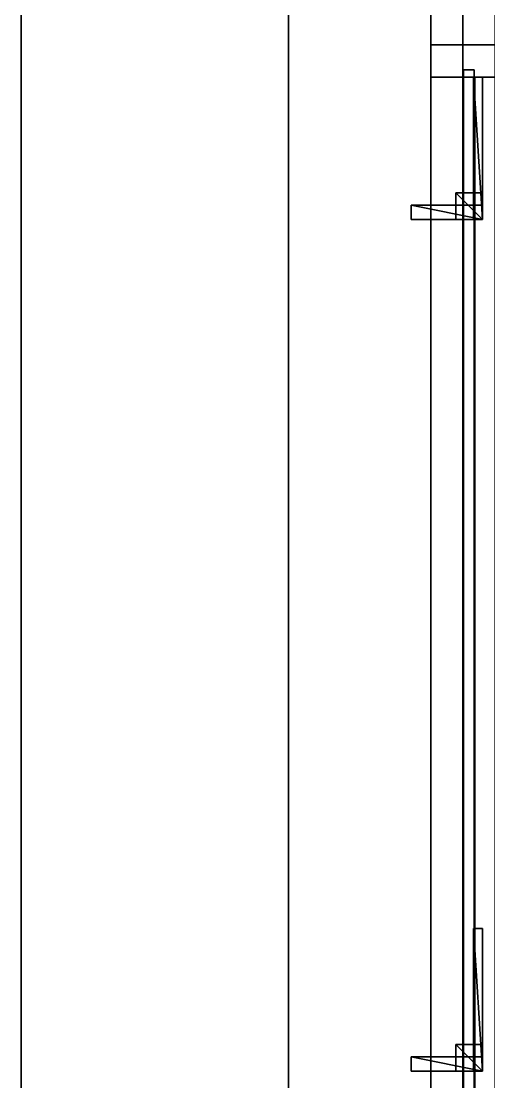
# Model space of a CAD drawing. Extents: x 0 to 3022, y -4615 to 0.
# Drawn here: x 0 to 262, y -2475 to -1880 of the extents above; entities that cross this region are included whole.
import ezdxf

# ---------------------------------------------------------------- set-up
doc = ezdxf.new("R2010")
doc.units = 0
for name, color, linetype in [('LAYER0', 7, 'CONTINUOUS'), ('LAYER1', 7, 'CONTINUOUS'), ('LAYER16', 2, 'CONTINUOUS'), ('LAYER17', 7, 'CONTINUOUS'), ('LAYER18', 253, 'CONTINUOUS'), ('LAYER19', 253, 'CONTINUOUS'), ('LAYER2', 7, 'CONTINUOUS'), ('LAYER20', 253, 'CONTINUOUS'), ('LAYER21', 253, 'CONTINUOUS'), ('LAYER22', 253, 'CONTINUOUS'), ('LAYER23', 253, 'CONTINUOUS'), ('LAYER24', 2, 'CONTINUOUS'), ('LAYER25', 7, 'CONTINUOUS'), ('LAYER26', 253, 'CONTINUOUS'), ('LAYER27', 253, 'CONTINUOUS'), ('LAYER28', 253, 'CONTINUOUS'), ('LAYER29', 253, 'CONTINUOUS'), ('LAYER3', 7, 'CONTINUOUS'), ('LAYER30', 253, 'CONTINUOUS'), ('LAYER31', 253, 'CONTINUOUS'), ('LAYER32', 7, 'CONTINUOUS'), ('LAYER4', 7, 'CONTINUOUS'), ('LAYER47', 253, 'CONTINUOUS'), ('LAYER5', 7, 'CONTINUOUS'), ('LAYER52', 7, 'CONTINUOUS'), ('LAYER660', 7, 'CONTINUOUS'), ('LAYER661', 7, 'CONTINUOUS'), ('LAYER662', 7, 'CONTINUOUS'), ('LAYER663', 7, 'CONTINUOUS'), ('LAYER7', 7, 'CONTINUOUS'), ('LAYER792', 253, 'CONTINUOUS')]:
    doc.layers.add(name, color=color, linetype=linetype)

msp = doc.modelspace()

# ---------------------------------------------------------------- linework, layer by layer
at = {"layer": 'LAYER0', "invisible_edges": 1}
for points in [[(2992, 0), (0, -4167.22), (0, 0), (2992, 0)], [(0, 0, 5), (0, -4167.22), (0, -4167.22, 5), (0, 0, 5)], [(0, -4167.22), (0, 0, 5), (0, 0), (0, -4167.22)], [(2992, -4162.78, 5), (0, 0, 5), (0, -4167.22, 5), (2992, -4162.78, 5)], [(0, 0, 5), (2992, -4162.78, 5), (2992, 0, 5), (0, 0, 5)], [(0, -4167.22), (2992, 0), (2992, -4162.78), (0, -4167.22)]]:
    msp.add_3dface(points, dxfattribs=at)
at = {"layer": 'LAYER1'}
for points, invisible_edges in [([(150, -150, 5), (0, -4167.22, 5), (0, 0, 5), (150, -150, 5)], 5), ([(0, 0, 2611), (0, -4167.22, 5), (0, -4167.22, 2611), (0, 0, 2611)], 1), ([(0, -4167.22, 5), (0, 0, 2611), (0, 0, 5), (0, -4167.22, 5)], 1), ([(0, -4167.22, 5), (150, -150, 5), (150, -4017, 5), (0, -4167.22, 5)], 5), ([(150, -150, 5), (150, -4017, 2611), (150, -4017, 5), (150, -150, 5)], 1), ([(150, -4017, 2611), (150, -150, 5), (150, -150, 2611), (150, -4017, 2611)], 1)]:
    msp.add_3dface(points, dxfattribs=dict(at, invisible_edges=invisible_edges))
at = {"layer": 'LAYER16'}
for points in [[(259, -2389.406, 2490), (254, -2389.406, 2490), (259, -2389.406, 2513), (259, -2389.406, 2490)], [(259, -2389.406, 2513), (254, -2389.406, 2490), (254, -2389.406, 2513), (259, -2389.406, 2513)], [(259, -2389.406, 2513), (254, -2389.406, 2513), (259, -2469.406, 2513), (259, -2389.406, 2513)], [(259, -2469.406, 2513), (254, -2389.406, 2513), (254, -2469.406, 2513), (259, -2469.406, 2513)], [(259, -2389.406, 2490), (259, -2469.406, 2490), (254, -2389.406, 2490), (259, -2389.406, 2490)], [(254, -2389.406, 2490), (259, -2469.406, 2490), (254, -2469.406, 2490), (254, -2389.406, 2490)], [(254, -2389.406, 2490), (254, -2469.406, 2490), (254, -2389.406, 2513), (254, -2389.406, 2490)], [(254, -2389.406, 2513), (254, -2469.406, 2490), (254, -2469.406, 2513), (254, -2389.406, 2513)], [(259, -2389.406, 2513), (259, -2469.406, 2513), (259, -2389.406, 2490), (259, -2389.406, 2513)], [(259, -2389.406, 2490), (259, -2469.406, 2513), (259, -2469.406, 2490), (259, -2389.406, 2490)], [(259, -2469.406, 2513), (254, -2469.406, 2513), (259, -2469.406, 2490), (259, -2469.406, 2513)], [(259, -2469.406, 2490), (254, -2469.406, 2513), (254, -2469.406, 2490), (259, -2469.406, 2490)]]:
    msp.add_3dface(points, dxfattribs=at)
at = {"layer": 'LAYER17', "invisible_edges": 1}
for points in [[(254, -2469.406, 2513), (259, -2389.406, 2513), (254, -2389.406, 2513), (254, -2469.406, 2513)], [(259, -2389.406, 2513), (254, -2469.406, 2513), (259, -2469.406, 2513), (259, -2389.406, 2513)], [(254, -2389.406, 2490), (259, -2389.406, 2513), (259, -2389.406, 2490), (254, -2389.406, 2490)], [(259, -2389.406, 2513), (254, -2389.406, 2490), (254, -2389.406, 2513), (259, -2389.406, 2513)], [(259, -2469.406, 2490), (254, -2389.406, 2490), (259, -2389.406, 2490), (259, -2469.406, 2490)], [(254, -2389.406, 2490), (259, -2469.406, 2490), (254, -2469.406, 2490), (254, -2389.406, 2490)], [(254, -2389.406, 2490), (254, -2469.406, 2513), (254, -2389.406, 2513), (254, -2389.406, 2490)], [(254, -2469.406, 2513), (254, -2389.406, 2490), (254, -2469.406, 2490), (254, -2469.406, 2513)], [(259, -2469.406, 2490), (259, -2389.406, 2513), (259, -2469.406, 2513), (259, -2469.406, 2490)], [(259, -2389.406, 2513), (259, -2469.406, 2490), (259, -2389.406, 2490), (259, -2389.406, 2513)], [(254, -2469.406, 2513), (259, -2469.406, 2490), (259, -2469.406, 2513), (254, -2469.406, 2513)], [(259, -2469.406, 2490), (254, -2469.406, 2513), (254, -2469.406, 2490), (259, -2469.406, 2490)]]:
    msp.add_3dface(points, dxfattribs=at)
at = {"layer": 'LAYER18'}
for points in [[(259, -2454.406, 2498), (244, -2454.406, 2498), (259, -2454.406, 2513), (259, -2454.406, 2498)], [(259, -2454.406, 2513), (244, -2454.406, 2498), (244, -2454.406, 2513), (259, -2454.406, 2513)], [(259, -2454.406, 2513), (244, -2454.406, 2513), (259, -2469.406, 2513), (259, -2454.406, 2513)], [(259, -2469.406, 2513), (244, -2454.406, 2513), (244, -2469.406, 2513), (259, -2469.406, 2513)], [(259, -2454.406, 2498), (259, -2469.406, 2498), (244, -2454.406, 2498), (259, -2454.406, 2498)], [(244, -2454.406, 2498), (259, -2469.406, 2498), (244, -2469.406, 2498), (244, -2454.406, 2498)], [(244, -2454.406, 2498), (244, -2469.406, 2498), (244, -2454.406, 2513), (244, -2454.406, 2498)], [(244, -2454.406, 2513), (244, -2469.406, 2498), (244, -2469.406, 2513), (244, -2454.406, 2513)], [(259, -2454.406, 2513), (259, -2469.406, 2513), (259, -2454.406, 2498), (259, -2454.406, 2513)], [(259, -2454.406, 2498), (259, -2469.406, 2513), (259, -2469.406, 2498), (259, -2454.406, 2498)], [(259, -2469.406, 2513), (244, -2469.406, 2513), (259, -2469.406, 2498), (259, -2469.406, 2513)], [(259, -2469.406, 2498), (244, -2469.406, 2513), (244, -2469.406, 2498), (259, -2469.406, 2498)]]:
    msp.add_3dface(points, dxfattribs=at)
at = {"layer": 'LAYER19'}
for points in [[(259, -2454.406, 2498), (244, -2454.406, 2498), (259, -2454.406, 2513), (259, -2454.406, 2498)], [(259, -2454.406, 2513), (244, -2454.406, 2498), (244, -2454.406, 2513), (259, -2454.406, 2513)], [(259, -2454.406, 2513), (244, -2454.406, 2513), (259, -2469.406, 2513), (259, -2454.406, 2513)], [(259, -2469.406, 2513), (244, -2454.406, 2513), (244, -2469.406, 2513), (259, -2469.406, 2513)], [(259, -2454.406, 2498), (259, -2469.406, 2498), (244, -2454.406, 2498), (259, -2454.406, 2498)], [(244, -2454.406, 2498), (259, -2469.406, 2498), (244, -2469.406, 2498), (244, -2454.406, 2498)], [(244, -2454.406, 2498), (244, -2469.406, 2498), (244, -2454.406, 2513), (244, -2454.406, 2498)], [(244, -2454.406, 2513), (244, -2469.406, 2498), (244, -2469.406, 2513), (244, -2454.406, 2513)], [(259, -2454.406, 2513), (259, -2469.406, 2513), (259, -2454.406, 2498), (259, -2454.406, 2513)], [(259, -2454.406, 2498), (259, -2469.406, 2513), (259, -2469.406, 2498), (259, -2454.406, 2498)], [(259, -2469.406, 2513), (244, -2469.406, 2513), (259, -2469.406, 2498), (259, -2469.406, 2513)], [(259, -2469.406, 2498), (244, -2469.406, 2513), (244, -2469.406, 2498), (259, -2469.406, 2498)]]:
    msp.add_3dface(points, dxfattribs=at)
at = {"layer": 'LAYER2', "invisible_edges": 1}
for points in [[(230, -1911.406, 2536), (230, -2947.406, 2416), (230, -2947.406, 2536), (230, -1911.406, 2536)], [(230, -2947.406, 2416), (230, -1911.406, 2536), (230, -1911.406, 2416), (230, -2947.406, 2416)], [(248, -1911.406, 2416), (230, -2947.406, 2416), (230, -1911.406, 2416), (248, -1911.406, 2416)], [(230, -2947.406, 2416), (248, -1911.406, 2416), (248, -2947.406, 2416), (230, -2947.406, 2416)], [(230, -1911.406, 2536), (248, -1911.406, 2416), (230, -1911.406, 2416), (230, -1911.406, 2536)], [(248, -1911.406, 2416), (230, -1911.406, 2536), (248, -1911.406, 2536), (248, -1911.406, 2416)], [(248, -2947.406, 2536), (230, -1911.406, 2536), (230, -2947.406, 2536), (248, -2947.406, 2536)], [(230, -1911.406, 2536), (248, -2947.406, 2536), (248, -1911.406, 2536), (230, -1911.406, 2536)], [(248, -1911.406, 2416), (248, -2947.406, 2536), (248, -2947.406, 2416), (248, -1911.406, 2416)], [(248, -2947.406, 2536), (248, -1911.406, 2416), (248, -1911.406, 2536), (248, -2947.406, 2536)]]:
    msp.add_3dface(points, dxfattribs=at)
at = {"layer": 'LAYER20'}
for points in [[(259, -2454.406, 2498), (244, -2454.406, 2498), (259, -2454.406, 2513), (259, -2454.406, 2498)], [(259, -2454.406, 2513), (244, -2454.406, 2498), (244, -2454.406, 2513), (259, -2454.406, 2513)], [(259, -2454.406, 2513), (244, -2454.406, 2513), (259, -2469.406, 2513), (259, -2454.406, 2513)], [(259, -2469.406, 2513), (244, -2454.406, 2513), (244, -2469.406, 2513), (259, -2469.406, 2513)], [(259, -2454.406, 2498), (259, -2469.406, 2498), (244, -2454.406, 2498), (259, -2454.406, 2498)], [(244, -2454.406, 2498), (259, -2469.406, 2498), (244, -2469.406, 2498), (244, -2454.406, 2498)], [(244, -2454.406, 2498), (244, -2469.406, 2498), (244, -2454.406, 2513), (244, -2454.406, 2498)], [(244, -2454.406, 2513), (244, -2469.406, 2498), (244, -2469.406, 2513), (244, -2454.406, 2513)], [(259, -2454.406, 2513), (259, -2469.406, 2513), (259, -2454.406, 2498), (259, -2454.406, 2513)], [(259, -2454.406, 2498), (259, -2469.406, 2513), (259, -2469.406, 2498), (259, -2454.406, 2498)], [(259, -2469.406, 2513), (244, -2469.406, 2513), (259, -2469.406, 2498), (259, -2469.406, 2513)], [(259, -2469.406, 2498), (244, -2469.406, 2513), (244, -2469.406, 2498), (259, -2469.406, 2498)]]:
    msp.add_3dface(points, dxfattribs=at)
at = {"layer": 'LAYER21'}
for points in [[(259, -2454.406, 2498), (244, -2454.406, 2498), (259, -2454.406, 2513), (259, -2454.406, 2498)], [(259, -2454.406, 2513), (244, -2454.406, 2498), (244, -2454.406, 2513), (259, -2454.406, 2513)], [(259, -2454.406, 2513), (244, -2454.406, 2513), (259, -2469.406, 2513), (259, -2454.406, 2513)], [(259, -2469.406, 2513), (244, -2454.406, 2513), (244, -2469.406, 2513), (259, -2469.406, 2513)], [(259, -2454.406, 2498), (259, -2469.406, 2498), (244, -2454.406, 2498), (259, -2454.406, 2498)], [(244, -2454.406, 2498), (259, -2469.406, 2498), (244, -2469.406, 2498), (244, -2454.406, 2498)], [(244, -2454.406, 2498), (244, -2469.406, 2498), (244, -2454.406, 2513), (244, -2454.406, 2498)], [(244, -2454.406, 2513), (244, -2469.406, 2498), (244, -2469.406, 2513), (244, -2454.406, 2513)], [(259, -2454.406, 2513), (259, -2469.406, 2513), (259, -2454.406, 2498), (259, -2454.406, 2513)], [(259, -2454.406, 2498), (259, -2469.406, 2513), (259, -2469.406, 2498), (259, -2454.406, 2498)], [(259, -2469.406, 2513), (244, -2469.406, 2513), (259, -2469.406, 2498), (259, -2469.406, 2513)], [(259, -2469.406, 2498), (244, -2469.406, 2513), (244, -2469.406, 2498), (259, -2469.406, 2498)]]:
    msp.add_3dface(points, dxfattribs=at)
at = {"layer": 'LAYER22'}
for points in [[(259, -2461.406, 2505), (219, -2461.406, 2505), (259, -2461.406, 2513), (259, -2461.406, 2505)], [(259, -2461.406, 2513), (219, -2461.406, 2505), (219, -2461.406, 2513), (259, -2461.406, 2513)], [(259, -2461.406, 2513), (219, -2461.406, 2513), (259, -2469.406, 2513), (259, -2461.406, 2513)], [(259, -2469.406, 2513), (219, -2461.406, 2513), (219, -2469.406, 2513), (259, -2469.406, 2513)], [(259, -2461.406, 2505), (259, -2469.406, 2505), (219, -2461.406, 2505), (259, -2461.406, 2505)], [(219, -2461.406, 2505), (259, -2469.406, 2505), (219, -2469.406, 2505), (219, -2461.406, 2505)], [(219, -2461.406, 2505), (219, -2469.406, 2505), (219, -2461.406, 2513), (219, -2461.406, 2505)], [(219, -2461.406, 2513), (219, -2469.406, 2505), (219, -2469.406, 2513), (219, -2461.406, 2513)], [(259, -2461.406, 2513), (259, -2469.406, 2513), (259, -2461.406, 2505), (259, -2461.406, 2513)], [(259, -2461.406, 2505), (259, -2469.406, 2513), (259, -2469.406, 2505), (259, -2461.406, 2505)], [(259, -2469.406, 2513), (219, -2469.406, 2513), (259, -2469.406, 2505), (259, -2469.406, 2513)], [(259, -2469.406, 2505), (219, -2469.406, 2513), (219, -2469.406, 2505), (259, -2469.406, 2505)]]:
    msp.add_3dface(points, dxfattribs=at)
at = {"layer": 'LAYER23'}
for points in [[(259, -2389.406, 2497), (254, -2389.406, 2497), (259, -2389.406, 2513), (259, -2389.406, 2497)], [(259, -2389.406, 2513), (254, -2389.406, 2497), (254, -2389.406, 2513), (259, -2389.406, 2513)], [(259, -2389.406, 2513), (254, -2389.406, 2513), (259, -2469.406, 2513), (259, -2389.406, 2513)], [(259, -2469.406, 2513), (254, -2389.406, 2513), (254, -2469.406, 2513), (259, -2469.406, 2513)], [(259, -2389.406, 2497), (259, -2469.406, 2497), (254, -2389.406, 2497), (259, -2389.406, 2497)], [(254, -2389.406, 2497), (259, -2469.406, 2497), (254, -2469.406, 2497), (254, -2389.406, 2497)], [(254, -2389.406, 2497), (254, -2469.406, 2497), (254, -2389.406, 2513), (254, -2389.406, 2497)], [(254, -2389.406, 2513), (254, -2469.406, 2497), (254, -2469.406, 2513), (254, -2389.406, 2513)], [(259, -2389.406, 2513), (259, -2469.406, 2513), (259, -2389.406, 2497), (259, -2389.406, 2513)], [(259, -2389.406, 2497), (259, -2469.406, 2513), (259, -2469.406, 2497), (259, -2389.406, 2497)], [(259, -2469.406, 2513), (254, -2469.406, 2513), (259, -2469.406, 2497), (259, -2469.406, 2513)], [(259, -2469.406, 2497), (254, -2469.406, 2513), (254, -2469.406, 2497), (259, -2469.406, 2497)]]:
    msp.add_3dface(points, dxfattribs=at)
at = {"layer": 'LAYER24'}
for points in [[(259, -1911.406, 2490), (254, -1911.406, 2490), (259, -1911.406, 2513), (259, -1911.406, 2490)], [(259, -1911.406, 2513), (254, -1911.406, 2490), (254, -1911.406, 2513), (259, -1911.406, 2513)], [(259, -1911.406, 2513), (254, -1911.406, 2513), (259, -1991.406, 2513), (259, -1911.406, 2513)], [(259, -1991.406, 2513), (254, -1911.406, 2513), (254, -1991.406, 2513), (259, -1991.406, 2513)], [(259, -1911.406, 2490), (259, -1991.406, 2490), (254, -1911.406, 2490), (259, -1911.406, 2490)], [(254, -1911.406, 2490), (259, -1991.406, 2490), (254, -1991.406, 2490), (254, -1911.406, 2490)], [(254, -1911.406, 2490), (254, -1991.406, 2490), (254, -1911.406, 2513), (254, -1911.406, 2490)], [(254, -1911.406, 2513), (254, -1991.406, 2490), (254, -1991.406, 2513), (254, -1911.406, 2513)], [(259, -1911.406, 2513), (259, -1991.406, 2513), (259, -1911.406, 2490), (259, -1911.406, 2513)], [(259, -1911.406, 2490), (259, -1991.406, 2513), (259, -1991.406, 2490), (259, -1911.406, 2490)], [(259, -1991.406, 2513), (254, -1991.406, 2513), (259, -1991.406, 2490), (259, -1991.406, 2513)], [(259, -1991.406, 2490), (254, -1991.406, 2513), (254, -1991.406, 2490), (259, -1991.406, 2490)]]:
    msp.add_3dface(points, dxfattribs=at)
at = {"layer": 'LAYER25', "invisible_edges": 1}
for points in [[(254, -1991.406, 2513), (259, -1911.406, 2513), (254, -1911.406, 2513), (254, -1991.406, 2513)], [(259, -1911.406, 2513), (254, -1991.406, 2513), (259, -1991.406, 2513), (259, -1911.406, 2513)], [(254, -1911.406, 2490), (259, -1911.406, 2513), (259, -1911.406, 2490), (254, -1911.406, 2490)], [(259, -1911.406, 2513), (254, -1911.406, 2490), (254, -1911.406, 2513), (259, -1911.406, 2513)], [(259, -1991.406, 2490), (254, -1911.406, 2490), (259, -1911.406, 2490), (259, -1991.406, 2490)], [(254, -1911.406, 2490), (259, -1991.406, 2490), (254, -1991.406, 2490), (254, -1911.406, 2490)], [(254, -1911.406, 2490), (254, -1991.406, 2513), (254, -1911.406, 2513), (254, -1911.406, 2490)], [(254, -1991.406, 2513), (254, -1911.406, 2490), (254, -1991.406, 2490), (254, -1991.406, 2513)], [(259, -1991.406, 2490), (259, -1911.406, 2513), (259, -1991.406, 2513), (259, -1991.406, 2490)], [(259, -1911.406, 2513), (259, -1991.406, 2490), (259, -1911.406, 2490), (259, -1911.406, 2513)], [(254, -1991.406, 2513), (259, -1991.406, 2490), (259, -1991.406, 2513), (254, -1991.406, 2513)], [(259, -1991.406, 2490), (254, -1991.406, 2513), (254, -1991.406, 2490), (259, -1991.406, 2490)]]:
    msp.add_3dface(points, dxfattribs=at)
at = {"layer": 'LAYER26'}
for points in [[(259, -1976.406, 2498), (244, -1976.406, 2498), (259, -1976.406, 2513), (259, -1976.406, 2498)], [(259, -1976.406, 2513), (244, -1976.406, 2498), (244, -1976.406, 2513), (259, -1976.406, 2513)], [(259, -1976.406, 2513), (244, -1976.406, 2513), (259, -1991.406, 2513), (259, -1976.406, 2513)], [(259, -1991.406, 2513), (244, -1976.406, 2513), (244, -1991.406, 2513), (259, -1991.406, 2513)], [(259, -1976.406, 2498), (259, -1991.406, 2498), (244, -1976.406, 2498), (259, -1976.406, 2498)], [(244, -1976.406, 2498), (259, -1991.406, 2498), (244, -1991.406, 2498), (244, -1976.406, 2498)], [(244, -1976.406, 2498), (244, -1991.406, 2498), (244, -1976.406, 2513), (244, -1976.406, 2498)], [(244, -1976.406, 2513), (244, -1991.406, 2498), (244, -1991.406, 2513), (244, -1976.406, 2513)], [(259, -1976.406, 2513), (259, -1991.406, 2513), (259, -1976.406, 2498), (259, -1976.406, 2513)], [(259, -1976.406, 2498), (259, -1991.406, 2513), (259, -1991.406, 2498), (259, -1976.406, 2498)], [(259, -1991.406, 2513), (244, -1991.406, 2513), (259, -1991.406, 2498), (259, -1991.406, 2513)], [(259, -1991.406, 2498), (244, -1991.406, 2513), (244, -1991.406, 2498), (259, -1991.406, 2498)]]:
    msp.add_3dface(points, dxfattribs=at)
at = {"layer": 'LAYER27'}
for points in [[(259, -1976.406, 2498), (244, -1976.406, 2498), (259, -1976.406, 2513), (259, -1976.406, 2498)], [(259, -1976.406, 2513), (244, -1976.406, 2498), (244, -1976.406, 2513), (259, -1976.406, 2513)], [(259, -1976.406, 2513), (244, -1976.406, 2513), (259, -1991.406, 2513), (259, -1976.406, 2513)], [(259, -1991.406, 2513), (244, -1976.406, 2513), (244, -1991.406, 2513), (259, -1991.406, 2513)], [(259, -1976.406, 2498), (259, -1991.406, 2498), (244, -1976.406, 2498), (259, -1976.406, 2498)], [(244, -1976.406, 2498), (259, -1991.406, 2498), (244, -1991.406, 2498), (244, -1976.406, 2498)], [(244, -1976.406, 2498), (244, -1991.406, 2498), (244, -1976.406, 2513), (244, -1976.406, 2498)], [(244, -1976.406, 2513), (244, -1991.406, 2498), (244, -1991.406, 2513), (244, -1976.406, 2513)], [(259, -1976.406, 2513), (259, -1991.406, 2513), (259, -1976.406, 2498), (259, -1976.406, 2513)], [(259, -1976.406, 2498), (259, -1991.406, 2513), (259, -1991.406, 2498), (259, -1976.406, 2498)], [(259, -1991.406, 2513), (244, -1991.406, 2513), (259, -1991.406, 2498), (259, -1991.406, 2513)], [(259, -1991.406, 2498), (244, -1991.406, 2513), (244, -1991.406, 2498), (259, -1991.406, 2498)]]:
    msp.add_3dface(points, dxfattribs=at)
at = {"layer": 'LAYER28'}
for points in [[(259, -1976.406, 2498), (244, -1976.406, 2498), (259, -1976.406, 2513), (259, -1976.406, 2498)], [(259, -1976.406, 2513), (244, -1976.406, 2498), (244, -1976.406, 2513), (259, -1976.406, 2513)], [(259, -1976.406, 2513), (244, -1976.406, 2513), (259, -1991.406, 2513), (259, -1976.406, 2513)], [(259, -1991.406, 2513), (244, -1976.406, 2513), (244, -1991.406, 2513), (259, -1991.406, 2513)], [(259, -1976.406, 2498), (259, -1991.406, 2498), (244, -1976.406, 2498), (259, -1976.406, 2498)], [(244, -1976.406, 2498), (259, -1991.406, 2498), (244, -1991.406, 2498), (244, -1976.406, 2498)], [(244, -1976.406, 2498), (244, -1991.406, 2498), (244, -1976.406, 2513), (244, -1976.406, 2498)], [(244, -1976.406, 2513), (244, -1991.406, 2498), (244, -1991.406, 2513), (244, -1976.406, 2513)], [(259, -1976.406, 2513), (259, -1991.406, 2513), (259, -1976.406, 2498), (259, -1976.406, 2513)], [(259, -1976.406, 2498), (259, -1991.406, 2513), (259, -1991.406, 2498), (259, -1976.406, 2498)], [(259, -1991.406, 2513), (244, -1991.406, 2513), (259, -1991.406, 2498), (259, -1991.406, 2513)], [(259, -1991.406, 2498), (244, -1991.406, 2513), (244, -1991.406, 2498), (259, -1991.406, 2498)]]:
    msp.add_3dface(points, dxfattribs=at)
at = {"layer": 'LAYER29'}
for points in [[(259, -1976.406, 2498), (244, -1976.406, 2498), (259, -1976.406, 2513), (259, -1976.406, 2498)], [(259, -1976.406, 2513), (244, -1976.406, 2498), (244, -1976.406, 2513), (259, -1976.406, 2513)], [(259, -1976.406, 2513), (244, -1976.406, 2513), (259, -1991.406, 2513), (259, -1976.406, 2513)], [(259, -1991.406, 2513), (244, -1976.406, 2513), (244, -1991.406, 2513), (259, -1991.406, 2513)], [(259, -1976.406, 2498), (259, -1991.406, 2498), (244, -1976.406, 2498), (259, -1976.406, 2498)], [(244, -1976.406, 2498), (259, -1991.406, 2498), (244, -1991.406, 2498), (244, -1976.406, 2498)], [(244, -1976.406, 2498), (244, -1991.406, 2498), (244, -1976.406, 2513), (244, -1976.406, 2498)], [(244, -1976.406, 2513), (244, -1991.406, 2498), (244, -1991.406, 2513), (244, -1976.406, 2513)], [(259, -1976.406, 2513), (259, -1991.406, 2513), (259, -1976.406, 2498), (259, -1976.406, 2513)], [(259, -1976.406, 2498), (259, -1991.406, 2513), (259, -1991.406, 2498), (259, -1976.406, 2498)], [(259, -1991.406, 2513), (244, -1991.406, 2513), (259, -1991.406, 2498), (259, -1991.406, 2513)], [(259, -1991.406, 2498), (244, -1991.406, 2513), (244, -1991.406, 2498), (259, -1991.406, 2498)]]:
    msp.add_3dface(points, dxfattribs=at)
at = {"layer": 'LAYER3', "invisible_edges": 1}
for points in [[(230, -2947.406, 2554), (700, -1911.406, 2554), (230, -1911.406, 2554), (230, -2947.406, 2554)], [(700, -1911.406, 2554), (230, -2947.406, 2554), (700, -2947.406, 2554), (700, -1911.406, 2554)], [(230, -1911.406, 2536), (700, -1911.406, 2554), (700, -1911.406, 2536), (230, -1911.406, 2536)], [(700, -1911.406, 2554), (230, -1911.406, 2536), (230, -1911.406, 2554), (700, -1911.406, 2554)], [(230, -1911.406, 2536), (230, -2947.406, 2554), (230, -1911.406, 2554), (230, -1911.406, 2536)], [(230, -2947.406, 2554), (230, -1911.406, 2536), (230, -2947.406, 2536), (230, -2947.406, 2554)], [(700, -2947.406, 2536), (230, -1911.406, 2536), (700, -1911.406, 2536), (700, -2947.406, 2536)], [(230, -1911.406, 2536), (700, -2947.406, 2536), (230, -2947.406, 2536), (230, -1911.406, 2536)]]:
    msp.add_3dface(points, dxfattribs=at)
at = {"layer": 'LAYER30'}
for points in [[(259, -1983.406, 2505), (219, -1983.406, 2505), (259, -1983.406, 2513), (259, -1983.406, 2505)], [(259, -1983.406, 2513), (219, -1983.406, 2505), (219, -1983.406, 2513), (259, -1983.406, 2513)], [(259, -1983.406, 2513), (219, -1983.406, 2513), (259, -1991.406, 2513), (259, -1983.406, 2513)], [(259, -1991.406, 2513), (219, -1983.406, 2513), (219, -1991.406, 2513), (259, -1991.406, 2513)], [(259, -1983.406, 2505), (259, -1991.406, 2505), (219, -1983.406, 2505), (259, -1983.406, 2505)], [(219, -1983.406, 2505), (259, -1991.406, 2505), (219, -1991.406, 2505), (219, -1983.406, 2505)], [(219, -1983.406, 2505), (219, -1991.406, 2505), (219, -1983.406, 2513), (219, -1983.406, 2505)], [(219, -1983.406, 2513), (219, -1991.406, 2505), (219, -1991.406, 2513), (219, -1983.406, 2513)], [(259, -1983.406, 2513), (259, -1991.406, 2513), (259, -1983.406, 2505), (259, -1983.406, 2513)], [(259, -1983.406, 2505), (259, -1991.406, 2513), (259, -1991.406, 2505), (259, -1983.406, 2505)], [(259, -1991.406, 2513), (219, -1991.406, 2513), (259, -1991.406, 2505), (259, -1991.406, 2513)], [(259, -1991.406, 2505), (219, -1991.406, 2513), (219, -1991.406, 2505), (259, -1991.406, 2505)]]:
    msp.add_3dface(points, dxfattribs=at)
at = {"layer": 'LAYER31'}
for points in [[(259, -1911.406, 2497), (254, -1911.406, 2497), (259, -1911.406, 2513), (259, -1911.406, 2497)], [(259, -1911.406, 2513), (254, -1911.406, 2497), (254, -1911.406, 2513), (259, -1911.406, 2513)], [(259, -1911.406, 2513), (254, -1911.406, 2513), (259, -1991.406, 2513), (259, -1911.406, 2513)], [(259, -1991.406, 2513), (254, -1911.406, 2513), (254, -1991.406, 2513), (259, -1991.406, 2513)], [(259, -1911.406, 2497), (259, -1991.406, 2497), (254, -1911.406, 2497), (259, -1911.406, 2497)], [(254, -1911.406, 2497), (259, -1991.406, 2497), (254, -1991.406, 2497), (254, -1911.406, 2497)], [(254, -1911.406, 2497), (254, -1991.406, 2497), (254, -1911.406, 2513), (254, -1911.406, 2497)], [(254, -1911.406, 2513), (254, -1991.406, 2497), (254, -1991.406, 2513), (254, -1911.406, 2513)], [(259, -1911.406, 2513), (259, -1991.406, 2513), (259, -1911.406, 2497), (259, -1911.406, 2513)], [(259, -1911.406, 2497), (259, -1991.406, 2513), (259, -1991.406, 2497), (259, -1911.406, 2497)], [(259, -1991.406, 2513), (254, -1991.406, 2513), (259, -1991.406, 2497), (259, -1991.406, 2513)], [(259, -1991.406, 2497), (254, -1991.406, 2513), (254, -1991.406, 2497), (259, -1991.406, 2497)]]:
    msp.add_3dface(points, dxfattribs=at)
at = {"layer": 'LAYER32', "invisible_edges": 1}
for points in [[(254.6, -1911.406, 2181), (680, -2947.406, 2181), (254.6, -2947.406, 2181), (254.6, -1911.406, 2181)], [(680, -2947.406, 2181), (254.6, -1911.406, 2181), (680, -1911.406, 2181), (680, -2947.406, 2181)], [(254.6, -1911.406, 2181), (680, -1911.406, 2199), (680, -1911.406, 2181), (254.6, -1911.406, 2181)], [(680, -1911.406, 2199), (254.6, -1911.406, 2181), (254.6, -1911.406, 2199), (680, -1911.406, 2199)], [(254.6, -2947.406, 2199), (254.6, -1911.406, 2181), (254.6, -2947.406, 2181), (254.6, -2947.406, 2199)], [(254.6, -1911.406, 2181), (254.6, -2947.406, 2199), (254.6, -1911.406, 2199), (254.6, -1911.406, 2181)], [(680, -1911.406, 2199), (254.6, -2947.406, 2199), (680, -2947.406, 2199), (680, -1911.406, 2199)], [(254.6, -2947.406, 2199), (680, -1911.406, 2199), (254.6, -1911.406, 2199), (254.6, -2947.406, 2199)]]:
    msp.add_3dface(points, dxfattribs=at)
at = {"layer": 'LAYER4', "invisible_edges": 1}
for points in [[(230, -1911.406, 1826), (700, -2947.406, 1826), (230, -2947.406, 1826), (230, -1911.406, 1826)], [(700, -2947.406, 1826), (230, -1911.406, 1826), (700, -1911.406, 1826), (700, -2947.406, 1826)], [(230, -1911.406, 1826), (700, -1911.406, 1844), (700, -1911.406, 1826), (230, -1911.406, 1826)], [(700, -1911.406, 1844), (230, -1911.406, 1826), (230, -1911.406, 1844), (700, -1911.406, 1844)], [(230, -2947.406, 1844), (230, -1911.406, 1826), (230, -2947.406, 1826), (230, -2947.406, 1844)], [(230, -1911.406, 1826), (230, -2947.406, 1844), (230, -1911.406, 1844), (230, -1911.406, 1826)], [(700, -1911.406, 1844), (230, -2947.406, 1844), (700, -2947.406, 1844), (700, -1911.406, 1844)], [(230, -2947.406, 1844), (700, -1911.406, 1844), (230, -1911.406, 1844), (230, -2947.406, 1844)]]:
    msp.add_3dface(points, dxfattribs=at)
at = {"layer": 'LAYER47', "invisible_edges": 1}
for points in [[(230, -2965.406, 1823), (700, -285.4058, 1823), (230, -285.4058, 1823), (230, -2965.406, 1823)], [(700, -285.4058, 1823), (230, -2965.406, 1823), (700, -2965.406, 1823), (700, -285.4058, 1823)], [(230, -285.4058, 1805), (230, -2965.406, 1823), (230, -285.4058, 1823), (230, -285.4058, 1805)], [(230, -2965.406, 1823), (230, -285.4058, 1805), (230, -2965.406, 1805), (230, -2965.406, 1823)], [(700, -2965.406, 1805), (230, -285.4058, 1805), (700, -285.4058, 1805), (700, -2965.406, 1805)], [(230, -285.4058, 1805), (700, -2965.406, 1805), (230, -2965.406, 1805), (230, -285.4058, 1805)]]:
    msp.add_3dface(points, dxfattribs=at)
at = {"layer": 'LAYER5', "invisible_edges": 1}
for points in [[(248.3, -2951.406, 1840), (248.3, -1907.406, 2540), (248.3, -1907.406, 1840), (248.3, -2951.406, 1840)], [(248.3, -1907.406, 2540), (248.3, -2951.406, 1840), (248.3, -2951.406, 2540), (248.3, -1907.406, 2540)], [(254.3, -1907.406, 1840), (248.3, -1907.406, 2540), (254.3, -1907.406, 2540), (254.3, -1907.406, 1840)], [(248.3, -1907.406, 2540), (254.3, -1907.406, 1840), (248.3, -1907.406, 1840), (248.3, -1907.406, 2540)], [(254.3, -2951.406, 2540), (248.3, -1907.406, 2540), (248.3, -2951.406, 2540), (254.3, -2951.406, 2540)], [(248.3, -1907.406, 2540), (254.3, -2951.406, 2540), (254.3, -1907.406, 2540), (248.3, -1907.406, 2540)], [(254.3, -1907.406, 1840), (248.3, -2951.406, 1840), (248.3, -1907.406, 1840), (254.3, -1907.406, 1840)], [(248.3, -2951.406, 1840), (254.3, -1907.406, 1840), (254.3, -2951.406, 1840), (248.3, -2951.406, 1840)], [(254.3, -2951.406, 2540), (254.3, -1907.406, 1840), (254.3, -1907.406, 2540), (254.3, -2951.406, 2540)], [(254.3, -1907.406, 1840), (254.3, -2951.406, 2540), (254.3, -2951.406, 1840), (254.3, -1907.406, 1840)]]:
    msp.add_3dface(points, dxfattribs=at)
at = {"layer": 'LAYER52', "invisible_edges": 1}
for points in [[(230, -1893.406, 1825), (700, -1875.406, 1825), (700, -1893.406, 1825), (230, -1893.406, 1825)], [(700, -1875.406, 1825), (230, -1893.406, 1825), (230, -1875.406, 1825), (700, -1875.406, 1825)], [(230, -1875.406, 2555), (700, -1893.406, 2555), (700, -1875.406, 2555), (230, -1875.406, 2555)], [(700, -1893.406, 2555), (230, -1875.406, 2555), (230, -1893.406, 2555), (700, -1893.406, 2555)], [(230, -1893.406, 1825), (230, -1875.406, 2555), (230, -1875.406, 1825), (230, -1893.406, 1825)], [(230, -1875.406, 2555), (230, -1893.406, 1825), (230, -1893.406, 2555), (230, -1875.406, 2555)], [(700, -1893.406, 2555), (230, -1893.406, 1825), (700, -1893.406, 1825), (700, -1893.406, 2555)], [(230, -1893.406, 1825), (700, -1893.406, 2555), (230, -1893.406, 2555), (230, -1893.406, 1825)]]:
    msp.add_3dface(points, dxfattribs=at)
at = {"layer": 'LAYER660', "invisible_edges": 1}
for points in [[(230, -150, 5), (150, -4017, 5), (150, -150, 5), (230, -150, 5)], [(150, -4017, 5), (230, -150, 5), (230, -4017, 5), (150, -4017, 5)], [(150, -150, 2611), (150, -4017, 5), (150, -4017, 2611), (150, -150, 2611)], [(150, -4017, 5), (150, -150, 2611), (150, -150, 5), (150, -4017, 5)], [(230, -4017, 2611), (150, -150, 2611), (150, -4017, 2611), (230, -4017, 2611)], [(150, -150, 2611), (230, -4017, 2611), (230, -150, 2611), (150, -150, 2611)], [(230, -150, 5), (230, -4017, 2611), (230, -4017, 5), (230, -150, 5)], [(230, -4017, 2611), (230, -150, 5), (230, -150, 2611), (230, -4017, 2611)]]:
    msp.add_3dface(points, dxfattribs=at)
at = {"layer": 'LAYER661', "invisible_edges": 1}
for points in [[(230, -285.4063, 1805), (230, -2985.406, 1750), (230, -2985.406, 1805), (230, -285.4063, 1805)], [(230, -2985.406, 1750), (230, -285.4063, 1805), (230, -285.4063, 1750), (230, -2985.406, 1750)], [(248, -285.4063, 1735), (230, -2985.406, 1750), (230, -285.4063, 1750), (248, -285.4063, 1735)], [(230, -2985.406, 1750), (248, -285.4063, 1735), (248, -2985.406, 1735), (230, -2985.406, 1750)], [(248, -2985.406, 1805), (230, -285.4063, 1805), (230, -2985.406, 1805), (248, -2985.406, 1805)], [(230, -285.4063, 1805), (248, -2985.406, 1805), (248, -285.4063, 1805), (230, -285.4063, 1805)], [(248, -285.4063, 1735), (248, -2985.406, 1805), (248, -2985.406, 1735), (248, -285.4063, 1735)], [(248, -2985.406, 1805), (248, -285.4063, 1735), (248, -285.4063, 1805), (248, -2985.406, 1805)]]:
    msp.add_3dface(points, dxfattribs=at)
at = {"layer": 'LAYER662', "invisible_edges": 1}
for points in [[(230, -285.4063, 1751), (248, -2985.406, 1736), (248, -285.4063, 1736), (230, -285.4063, 1751)], [(248, -2985.406, 1736), (230, -285.4063, 1751), (230, -2985.406, 1751), (248, -2985.406, 1736)], [(230, -2985.406, 1681), (248, -285.4063, 1681), (248, -2985.406, 1681), (230, -2985.406, 1681)], [(248, -285.4063, 1681), (230, -2985.406, 1681), (230, -285.4063, 1681), (248, -285.4063, 1681)], [(230, -285.4063, 1751), (230, -2985.406, 1681), (230, -2985.406, 1751), (230, -285.4063, 1751)], [(230, -2985.406, 1681), (230, -285.4063, 1751), (230, -285.4063, 1681), (230, -2985.406, 1681)], [(248, -285.4063, 1681), (248, -2985.406, 1736), (248, -2985.406, 1681), (248, -285.4063, 1681)], [(248, -2985.406, 1736), (248, -285.4063, 1681), (248, -285.4063, 1736), (248, -2985.406, 1736)]]:
    msp.add_3dface(points, dxfattribs=at)
at = {"layer": 'LAYER663', "invisible_edges": 1}
for points in [[(230, -295.4063, 105), (230, -2965.406, 5), (230, -2965.406, 105), (230, -295.4063, 105)], [(230, -2965.406, 5), (230, -295.4063, 105), (230, -295.4063, 5), (230, -2965.406, 5)], [(248, -295.4063, 5), (230, -2965.406, 5), (230, -295.4063, 5), (248, -295.4063, 5)], [(230, -2965.406, 5), (248, -295.4063, 5), (248, -2965.406, 5), (230, -2965.406, 5)], [(248, -2965.406, 105), (230, -295.4063, 105), (230, -2965.406, 105), (248, -2965.406, 105)], [(230, -295.4063, 105), (248, -2965.406, 105), (248, -295.4063, 105), (230, -295.4063, 105)], [(248, -295.4063, 5), (248, -2965.406, 105), (248, -2965.406, 5), (248, -295.4063, 5)], [(248, -2965.406, 105), (248, -295.4063, 5), (248, -295.4063, 105), (248, -2965.406, 105)]]:
    msp.add_3dface(points, dxfattribs=at)
at = {"layer": 'LAYER7', "invisible_edges": 1}
for points in [[(230, -1911.406, 1825), (700, -1893.406, 1825), (700, -1911.406, 1825), (230, -1911.406, 1825)], [(700, -1893.406, 1825), (230, -1911.406, 1825), (230, -1893.406, 1825), (700, -1893.406, 1825)], [(230, -1893.406, 2555), (700, -1911.406, 2555), (700, -1893.406, 2555), (230, -1893.406, 2555)], [(700, -1911.406, 2555), (230, -1893.406, 2555), (230, -1911.406, 2555), (700, -1911.406, 2555)], [(230, -1893.406, 2555), (230, -1911.406, 1825), (230, -1911.406, 2555), (230, -1893.406, 2555)], [(230, -1911.406, 1825), (230, -1893.406, 2555), (230, -1893.406, 1825), (230, -1911.406, 1825)], [(700, -1893.406, 1825), (230, -1893.406, 2555), (700, -1893.406, 2555), (700, -1893.406, 1825)], [(230, -1893.406, 2555), (700, -1893.406, 1825), (230, -1893.406, 1825), (230, -1893.406, 2555)], [(230, -1911.406, 1825), (700, -1911.406, 2555), (230, -1911.406, 2555), (230, -1911.406, 1825)], [(700, -1911.406, 2555), (230, -1911.406, 1825), (700, -1911.406, 1825), (700, -1911.406, 2555)]]:
    msp.add_3dface(points, dxfattribs=at)
at = {"layer": 'LAYER792', "invisible_edges": 1}
for points in [[(248.0001, -2965.406, 1805), (248.0001, -1555.406, 5), (248.0001, -2965.406, 5), (248.0001, -2965.406, 1805)], [(248.0001, -1555.406, 5), (248.0001, -2965.406, 1805), (248.0001, -1555.406, 1805), (248.0001, -1555.406, 5)], [(266.0001, -2965.406, 5), (248.0001, -1555.406, 5), (266.0001, -1555.406, 5), (266.0001, -2965.406, 5)], [(248.0001, -1555.406, 5), (266.0001, -2965.406, 5), (248.0001, -2965.406, 5), (248.0001, -1555.406, 5)], [(248.0001, -2965.406, 1805), (266.0001, -1555.406, 1805), (248.0001, -1555.406, 1805), (248.0001, -2965.406, 1805)], [(266.0001, -1555.406, 1805), (248.0001, -2965.406, 1805), (266.0001, -2965.406, 1805), (266.0001, -1555.406, 1805)]]:
    msp.add_3dface(points, dxfattribs=at)

# ---------------------------------------------------------------- meshes
at = {"layer": 'LAYER1'}
mesh = msp.add_polymesh((5, 2), dxfattribs=at)
for k, corner in enumerate([(2842, -150, 2611), (150, -150, 2611), (2842, -4013, 2611), (2842, -150, 2611), (150, -4017, 2611), (2842, -4013, 2611), (150, -150, 2611), (150, -4017, 2611), (0, 0, 2611), (0, -4167.223, 2611)]):
    mesh.set_mesh_vertex(divmod(k, 2), corner)

doc.saveas('drawing.dxf')
